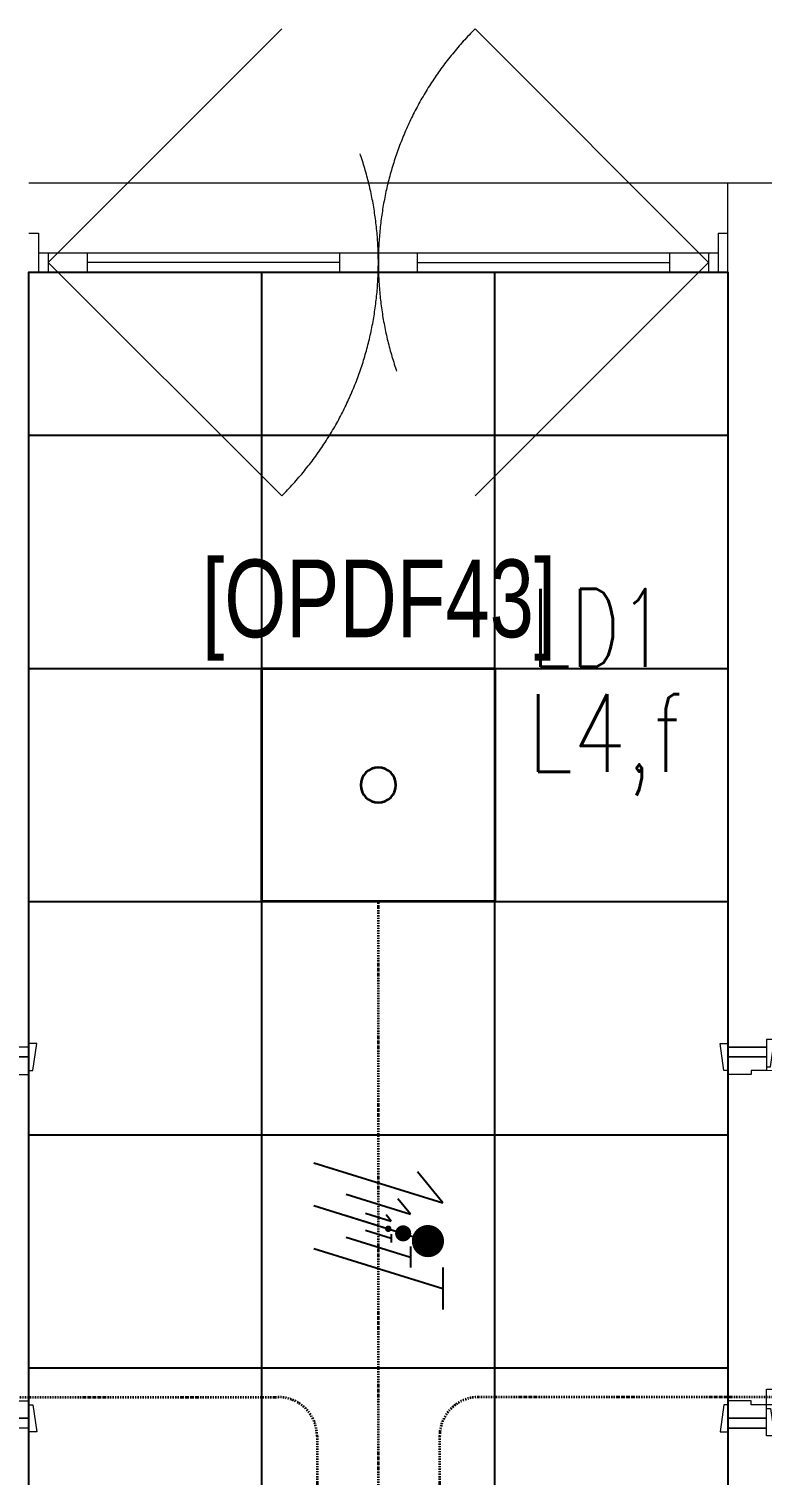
# Model space of a CAD drawing. Extents: x -12260 to 184725, y -29287 to 19916.
# Drawn here: x 43576 to 45464, y 5514 to 9236 of the extents above; entities that cross this region are included whole.
import ezdxf
from ezdxf.enums import TextEntityAlignment as Align

# ---------------------------------------------------------------- set-up
doc = ezdxf.new("R2010")
doc.units = 0
doc.header["$LTSCALE"] = 0.25
for name, pattern in [('01-First Floor-FUR$0$DASHED', [19.05, 12.7, -6.35]), ('01-First Floor-FUR$0$HIDDEN', [9.525, 6.35, -3.175]), ('DASHDOT', [25.4, 12.7, -6.35, 0, -6.35])]:
    doc.linetypes.add(name, pattern=pattern)
for name, color, linetype, lineweight in [('01-First Floor-FUR$0$72_EGR_BASE_TEXT', 252, 'Continuous', 5), ('01-First Floor-FUR$0$Aluminum', 251, 'Continuous', 5), ('01-First Floor-FUR$0$Proj', 251, 'Continuous', 5), ('01-First Floor-FUR$0$Walls', 251, 'Continuous', 5), ('01-First Floor-FUR$0$Wooden Joinery', 251, 'Continuous', 5), ('E-LITE-CIRC', 6, 'Continuous', 25), ('E-LITE-CIRC-NUMB', 6, 'Continuous', 25), ('E-LITE-CLNG', 150, 'Continuous', 35), ('E-LITE-CLNG-CNDT', 6, 'DASHDOT', 35), ('E-LITE-CTRL', 6, 'Continuous', 25), ('E-LITE-IDEN', 6, 'Continuous', 25), ('E-POWR-WIRE', 6, 'Continuous', 25), ('E-POWR-WIRE @ 100', 6, 'Continuous', 25), ('E-POWR-WIRE @ 20', 6, 'Continuous', 25), ('E-POWR-WIRE @ 50', 6, 'Continuous', 25)]:
    doc.layers.add(name, color=color, linetype=linetype, lineweight=lineweight)
doc.layers.add('01-First Floor-FUR$0$FALSE CEILING', color=251, linetype='Continuous')
doc.styles.add('01-First Floor-FUR$0$X3G_ENTITY_9F38', font='swisscl.ttf', dxfattribs={"height": 0.2})
doc.styles.add('DC_SIMPLEX', font='SIMPLEX.shx', dxfattribs={"width": 0.7})

# ---------------------------------------------------------------- blocks, each defined once
blk = doc.blocks.new('*U24')
blk.add_lwpolyline([(-300, 300), (-300, -300), (300, -300), (300, 300)], close=True)
blk.add_circle((0, 0), 45)
at = {"layer": 'E-LITE-CIRC-NUMB', "style": 'DC_SIMPLEX', "width": 0.7, "flags": 8}
blk.add_attdef('CIRCUIT', text='', height=200, rotation=0, dxfattribs=at).set_placement((-473.9, 300), align=Align.RIGHT)
at = {"layer": 'E-LITE-CTRL', "style": 'DC_SIMPLEX', "width": 0.7, "flags": 8}
blk.add_attdef('CONTROL', (1118.9, -935), '', height=200, rotation=360, dxfattribs=at)
at = {"layer": 'E-LITE-IDEN', "style": 'DC_SIMPLEX', "width": 0.7, "flags": 8}
blk.add_attdef('TYPE', (460.4, 457.6), '', height=200, rotation=360, dxfattribs=at)
blk = doc.blocks.new('*U40')
for p, q in [((-1.658, 1.617), (1.663, 0.587)), ((1.663, 0.587), (1.004, 1.389)), ((-1.66, 0.515), (1.66, -0.515)), ((-1.663, -0.587), (1.658, -1.617)), ((1.659, -1.078), (1.657, -2.157))]:
    blk.add_line(p, q)
at = {"const_width": 0.414}
blk.add_lwpolyline([(1.278, -0.19, 1), (1.277, -0.604, 1)], format="xyb", close=True, dxfattribs=at)
blk = doc.blocks.new('*U711')
at = {"layer": 'E-POWR-WIRE @ 100', "xscale": 100, "yscale": 100, "zscale": 100}
blk.add_blockref('*U40', (44476, 6155.8), dxfattribs=at)
at = {"layer": 'E-POWR-WIRE @ 20', "xscale": 20, "yscale": 20, "zscale": 20}
blk.add_blockref('*U40', (44476, 6155.8), dxfattribs=at)
at = {"layer": 'E-POWR-WIRE @ 50', "xscale": 50, "yscale": 50, "zscale": 50}
blk.add_blockref('*U40', (44476, 6155.8), dxfattribs=at)
blk = doc.blocks.new('01-First Floor-FUR$0$A$C72370EFE')
at = {"layer": '01-First Floor-FUR$0$Wooden Joinery'}
for p, q in [((-0.01, -0.03), (-0.01, -0.07)), ((0, -0.03), (-0.01, -0.03)), ((0.04, -0.03), (0.05, -0.03)), ((0.05, -0.03), (0.05, -0.07)), ((-0.05, -0.07), (-0.05, -0.16)), ((-0.03, -0.07), (-0.03, -0.16)), ((-0.01, -0.04), (-0.02, -0.04)), ((-0.01, -0.06), (-0.02, -0.06)), ((0, -0.07), (-0.01, -0.07)), ((0.04, -0.07), (0.05, -0.07)), ((0.05, -0.04), (0.06, -0.04)), ((0.05, -0.06), (0.06, -0.06)), ((0.07, -0.07), (0.07, -0.16)), ((0.09, -0.07), (0.09, -0.16)), ((-0.01, -0.17), (-0.02, -0.17)), ((-0.01, -0.17), (-0.01, -0.19)), ((0.05, -0.17), (0.06, -0.17)), ((0.05, -0.17), (0.05, -0.19)), ((-0.01, -0.19), (-0.02, -0.19)), ((0.05, -0.19), (0.06, -0.19))]:
    blk.add_line(p, q, dxfattribs=at)
for centre, radius, start, end in [((-0.02, -0.07), 0.03, 90, 180), ((-0.02, -0.07), 0.01, 90, 180), ((0.06, -0.07), 0.03, 0, 90), ((0.06, -0.07), 0.01, 0, 90), ((-0.02, -0.16), 0.03, 180, 270), ((-0.02, -0.16), 0.01, 180, 270), ((0.06, -0.16), 0.01, 270, 0), ((0.06, -0.16), 0.03, 270, 0)]:
    blk.add_arc(centre, radius, start, end, dxfattribs=at)
blk = doc.blocks.new('01-First Floor-FUR$0$A$C5DAD61B4')
at = {"layer": '01-First Floor-FUR$0$Wooden Joinery'}
for points in [[(80, 959.1), (80, 969.1), (10, 979.1), (10, 959.1)], [(940, 959.1), (940, 969.1), (1010, 979.1), (1010, 959.1)], [(70, 859.1), (70, 849.1), (0, 839.1), (0, 859.1)], [(120, 859.1), (120, 0), (80, 0), (80, 859.1)], [(950, 859.1), (950, 849.1), (1020, 839.1), (1020, 859.1)]]:
    blk.add_lwpolyline(points, close=True, dxfattribs=at)
for points in [[(45, 859.1), (45, 959.1), (20, 959.1), (20, 859.1), (45, 859.1)], [(45, 859.1), (80, 859.1), (80, 899.1), (90, 899.1), (90, 959.1), (45, 959.1), (45, 859.1)], [(975, 859.1), (940, 859.1), (940, 899.1), (930, 899.1), (930, 959.1), (975, 959.1), (975, 859.1)], [(975, 859.1), (975, 959.1), (1000, 959.1), (1000, 859.1), (975, 859.1)]]:
    blk.add_lwpolyline(points, dxfattribs=at)
blk.add_arc((80, 859.1), 860, 272.666, 0, dxfattribs=at)
at = {"layer": '01-First Floor-FUR$0$Wooden Joinery', "xscale": 999.9999999998854, "yscale": 999.9999999998854, "zscale": 999.9999999998854, "rotation": 180}
blk.add_blockref('01-First Floor-FUR$0$A$C72370EFE', (120, 0), dxfattribs=at)
blk = doc.blocks.new('01-First Floor-FUR')
at = {"layer": '01-First Floor-FUR$0$Aluminum', "linetype": '01-First Floor-FUR$0$DASHED', "ltscale": 300}
for p, q in [((43626, 8635), (44227, 9236)), ((45326, 8635), (44725, 9236)), ((43626, 8635), (44227, 8034)), ((45326, 8635), (44725, 8034))]:
    blk.add_line(p, q, dxfattribs=at)
at = {"layer": '01-First Floor-FUR$0$Aluminum'}
for p, q in [((43576, 8710), (43601, 8710)), ((43601, 8710), (43601, 8610)), ((45351, 8710), (45351, 8610)), ((45351, 8710), (45376, 8710)), ((43601, 8660), (45351, 8660)), ((43626, 8660), (43626, 8610)), ((43726, 8660), (43726, 8610)), ((44376, 8660), (44376, 8610)), ((44476, 8660), (44476, 8610)), ((44576, 8660), (44576, 8610)), ((45226, 8660), (45226, 8610)), ((45326, 8660), (45326, 8610)), ((45376, 8610), (43576, 8610)), ((44376, 8635), (43726, 8635)), ((44576, 8635), (45226, 8635))]:
    blk.add_line(p, q, dxfattribs=at)
at = {"layer": '01-First Floor-FUR$0$Aluminum', "linetype": '01-First Floor-FUR$0$DASHED', "ltscale": 300}
for centre, start, end in [((43626, 8635), 315, 45), ((45326, 8635), 135, 225)]:
    blk.add_arc(centre, 850, start, end, dxfattribs=at)
at = {"layer": '01-First Floor-FUR$0$FALSE CEILING', "linetype": 'Continuous'}
for p, q in [((44176, -210), (44176, 8610)), ((44776, -210), (44776, 8610)), ((43576, 8190), (45376, 8190)), ((43576, 7590), (45376, 7590)), ((43576, 6990), (45376, 6990)), ((43576, 6390), (45376, 6390)), ((43576, 5790), (45376, 5790))]:
    blk.add_line(p, q, dxfattribs=at)
at = {"layer": '01-First Floor-FUR$0$FALSE CEILING'}
blk.add_lwpolyline([(45376, -210), (43576, -210), (43576, 8610), (45376, 8610)], close=True, dxfattribs=at)
at = {"layer": '01-First Floor-FUR$0$Proj', "linetype": '01-First Floor-FUR$0$HIDDEN'}
blk.add_line((43576, 8840), (45376, 8840), dxfattribs=at)
at = {"layer": '01-First Floor-FUR$0$Walls'}
for p, q in [((45376, 6635), (45376, 8840)), ((45376, 8840), (48525.5, 8840)), ((45476, 6615), (45376, 6615)), ((43576, 5335), (43576, 5635)), ((45376, 5335), (45376, 5635)), ((45476, 5635), (45376, 5635))]:
    blk.add_line(p, q, dxfattribs=at)
at = {"layer": '01-First Floor-FUR$0$Wooden Joinery', "xscale": -1, "rotation": 270}
blk.add_blockref('01-First Floor-FUR$0$A$C5DAD61B4', (42616.9, 5615), dxfattribs=at)
at = {"layer": '01-First Floor-FUR$0$Wooden Joinery', "rotation": 90.00000000000001}
blk.add_blockref('01-First Floor-FUR$0$A$C5DAD61B4', (46335.1, 5615), dxfattribs=at)
at = {"layer": '01-First Floor-FUR$0$72_EGR_BASE_TEXT', "insert": (44477.9, 7870.3, 0), "char_height": 200, "attachment_point": 2, "style": '01-First Floor-FUR$0$X3G_ENTITY_9F38'}
blk.add_mtext('[OPDF43]', dxfattribs=at)

msp = doc.modelspace()

# ---------------------------------------------------------------- linework, layer by layer
at = {"layer": 'E-LITE-CLNG-CNDT'}
msp.add_lwpolyline([(44476, 4797.5), (44476, 6990)], dxfattribs=at)
at = {"layer": 'E-LITE-CLNG-CNDT', "color": 1}
for points in [[(40376, 6135.1), (40376, 5814.4, 0.414214), (40476, 5714.4), (44218.1, 5714.4, -0.414214), (44318.1, 5614.4), (44318.1, 4841.2, 0.157474), (44337, 4782.7), (44476, 4590)], [(48192.4, 6135.1), (48101, 5976.8, 0.131652), (48087.6, 5926.8), (48087.6, 5814.4, -0.414214), (47987.6, 5714.4), (44733.9, 5714.4, 0.414214), (44633.9, 5614.4), (44633.9, 4841.2, -0.157474), (44615, 4782.7), (44476, 4590)]]:
    msp.add_lwpolyline(points, format="xyb", dxfattribs=at)

# ---------------------------------------------------------------- block references
at = {"layer": 'E-LITE-CLNG'}
ref = msp.add_blockref('*U24', (44476, 7290), dxfattribs=dict(at, xscale=-1))
ref.add_attrib('TYPE', 'LD1', (44869.5, 7594.5), dxfattribs={"layer": 'E-LITE-IDEN', "height": 200, "rotation": 0, "style": 'DC_SIMPLEX', "width": 0.7, "flags": 8})
at = {"layer": 'E-LITE-CLNG-CNDT'}
msp.add_blockref('01-First Floor-FUR', (0, 0), dxfattribs=at)
at = {"layer": 'E-POWR-WIRE'}
msp.add_blockref('*U711', (0, 0), dxfattribs=at)

# ---------------------------------------------------------------- texts
at = {"layer": 'E-LITE-CIRC', "style": 'DC_SIMPLEX', "width": 0.8}
msp.add_text('L4,f', height=200, rotation=0, dxfattribs=at).set_placement((44860, 7324, 0))

doc.saveas('drawing.dxf')
